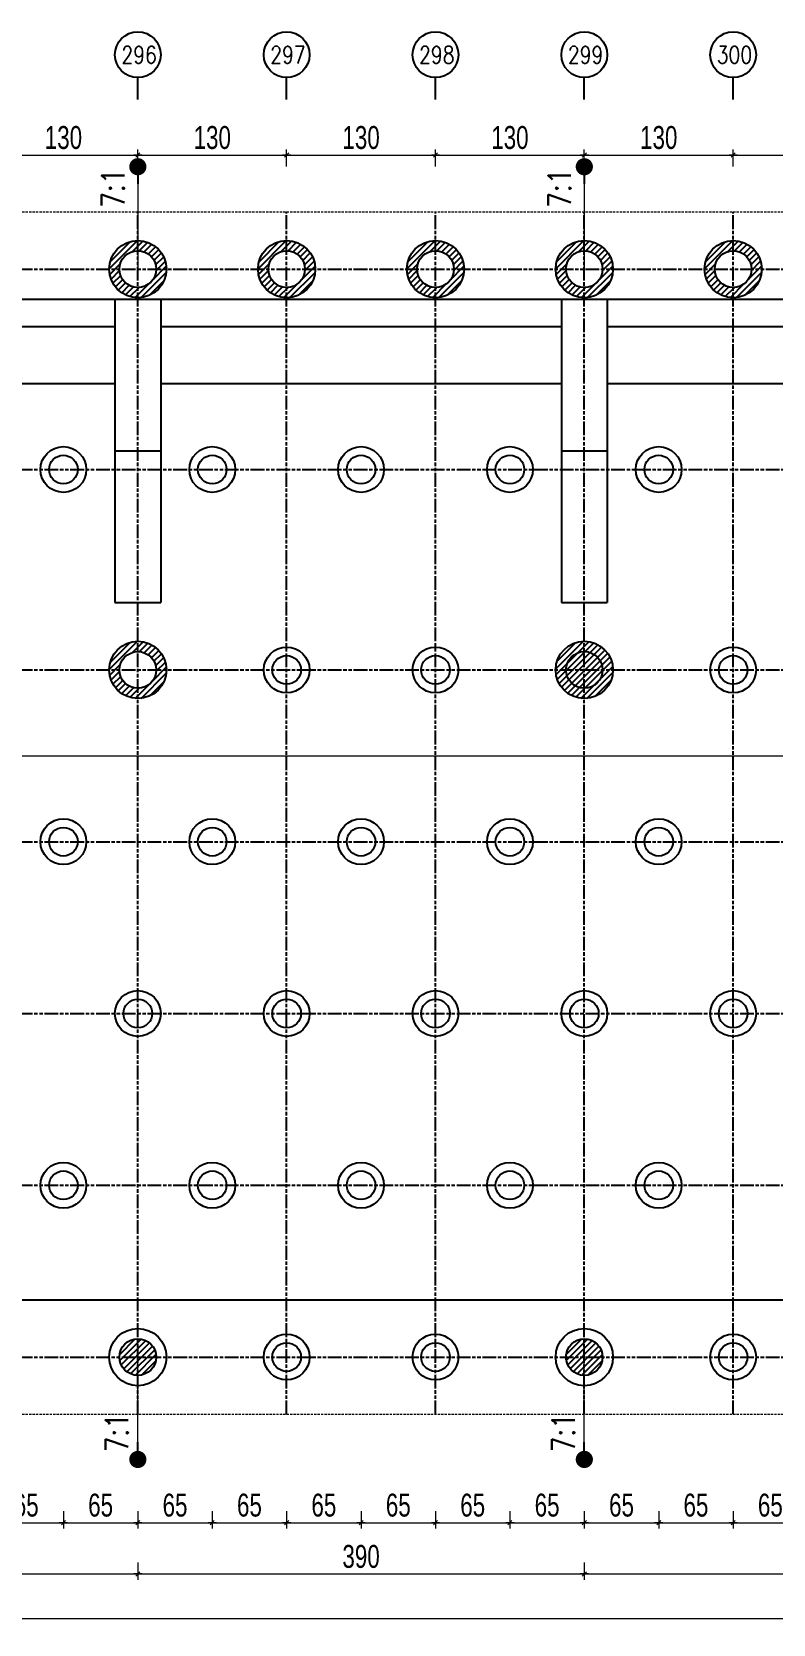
# Model space of a CAD drawing. Header units: inches. Extents: x -1640460 to 2672754, y -1012 to 1209503.
# Drawn here: x 15024 to 15671, y 136 to 1527 of the extents above; entities that cross this region are included whole.
import ezdxf

# ---------------------------------------------------------------- set-up
doc = ezdxf.new("R2010")
doc.units = ezdxf.units.IN
doc.header["$MEASUREMENT"] = 0
doc.linetypes.add('ACAD_ISO09W100', pattern=[45, 24, -3, 6, -3, 6, -3])
doc.linetypes.add('HIDDEN', pattern=[0.375, 0.25, -0.125])
doc.layers.add('DIM', color=177, linetype='Continuous', lineweight=20)
doc.layers.add('THAY1', color=9, linetype='Continuous', lineweight=20)
for name, color, linetype in [('Kich thuoc', 4, 'Continuous'), ('Text', 2, 'Continuous'), ('Tim', 8, 'ACAD_ISO09W100')]:
    doc.layers.add(name, color=color, linetype=linetype)
doc.styles.add('KICH_THUOC', font='vnsimli.shx', dxfattribs={"width": 0.8})
doc.styles.add('TXTDIM', font='VNARIAL.TTF', dxfattribs={"width": 0.7})
doc.dimstyles.new('DIM10', dxfattribs={"dimscale": 10, "dimtxt": 2, "dimasz": 0.3, "dimexe": 0.5, "dimexo": 0.5, "dimgap": 0.5, "dimtad": 1, "dimdec": 0, "dimzin": 12, "dimdsep": 46, "dimtxsty": 'TXTDIM', "dimblk": 'SLASH', "dimcen": 1.5, "dimclrd": 1, "dimclre": 256, "dimclrt": 2, "dimadec": 0, "dimazin": 0, "dimtfac": 1, "dimtdec": 0, "dimtix": 1, "dimtmove": 0, "dimatfit": 3, "dimldrblk": 'DOT', "dimfxl": 1, "dimfxlon": 1, "dimtolj": 1, "dimtzin": 0, "dimlwd": 9, "dimlwe": 9, "dimarcsym": 1})
pattern_1 = [(45, (14630.982, 0), (-2.65165, 2.65165), [])]

# ---------------------------------------------------------------- blocks, each defined once
blk = doc.blocks.new('SLASH')
at = {"layer": 'DIM', "color": 16}
blk.add_line((-1.2, 0), (1.2, 0), dxfattribs=at)
at = {"layer": 'DIM', "color": 16, "linetype": 'Continuous'}
blk.add_line((-0.6, -0.6), (0.6, 0.6), dxfattribs=at)
blk = doc.blocks.new('*D565')
at = {"layer": 'Defpoints', "color": 0}
for p in [(14986.4, 319.4), (15051.4, 319.4), (15051.4, 224.8)]:
    blk.add_point(p, dxfattribs=at)
at = {"layer": 'Kich thuoc', "lineweight": 9}
for p, q in [((14986.4, 234.8), (14986.4, 219.8)), ((15051.4, 234.8), (15051.4, 219.8))]:
    blk.add_line(p, q, dxfattribs=at)
at = {"layer": 'Kich thuoc', "color": 1, "lineweight": 9}
blk.add_line((14989.4, 224.8), (15048.4, 224.8), dxfattribs=at)
at = {"layer": 'Kich thuoc', "color": 1, "lineweight": 9, "xscale": 3, "yscale": 3, "zscale": 3, "rotation": 180}
blk.add_blockref('SLASH', (14986.4, 224.8), dxfattribs=at)
at = {"layer": 'Kich thuoc', "color": 1, "lineweight": 9, "xscale": 3, "yscale": 3, "zscale": 3}
blk.add_blockref('SLASH', (15051.4, 224.8), dxfattribs=at)
at = {"layer": 'Kich thuoc', "color": 2, "insert": (15018.9, 240), "char_height": 20, "attachment_point": 5, "style": 'TXTDIM'}
blk.add_mtext('\\A1;65', dxfattribs=at)
blk = doc.blocks.new('_Dot')
at = {"color": 0, "linetype": 'ByBlock', "lineweight": -2}
blk.add_line((-0.5, 0), (-1, 0), dxfattribs=at)
at = {"color": 0, "linetype": 'ByBlock', "const_width": 0.5}
blk.add_lwpolyline([(-0.25, 0, 1), (0.25, 0, 1)], format="xyb", close=True, dxfattribs=at)
blk = doc.blocks.new('*D566')
at = {"layer": 'Defpoints', "color": 0}
for p in [(15051.4, 319.4), (15116.4, 319.4), (15116.4, 224.8)]:
    blk.add_point(p, dxfattribs=at)
at = {"layer": 'Kich thuoc', "lineweight": 9}
for p, q in [((15051.4, 234.8), (15051.4, 219.8)), ((15116.4, 234.8), (15116.4, 219.8))]:
    blk.add_line(p, q, dxfattribs=at)
at = {"layer": 'Kich thuoc', "color": 1, "lineweight": 9}
blk.add_line((15054.4, 224.8), (15113.4, 224.8), dxfattribs=at)
at = {"layer": 'Kich thuoc', "color": 1, "lineweight": 9, "xscale": 3, "yscale": 3, "zscale": 3, "rotation": 180}
blk.add_blockref('SLASH', (15051.4, 224.8), dxfattribs=at)
at = {"layer": 'Kich thuoc', "color": 1, "lineweight": 9, "xscale": 3, "yscale": 3, "zscale": 3}
blk.add_blockref('SLASH', (15116.4, 224.8), dxfattribs=at)
at = {"layer": 'Kich thuoc', "color": 2, "insert": (15083.9, 240), "char_height": 20, "attachment_point": 5, "style": 'TXTDIM'}
blk.add_mtext('\\A1;65', dxfattribs=at)
blk = doc.blocks.new('*D567')
at = {"layer": 'Defpoints', "color": 0}
for p in [(15116.4, 319.4), (15181.4, 319.4), (15181.4, 224.8)]:
    blk.add_point(p, dxfattribs=at)
at = {"layer": 'Kich thuoc', "lineweight": 9}
for p, q in [((15116.4, 234.8), (15116.4, 219.8)), ((15181.4, 234.8), (15181.4, 219.8))]:
    blk.add_line(p, q, dxfattribs=at)
at = {"layer": 'Kich thuoc', "color": 1, "lineweight": 9}
blk.add_line((15119.4, 224.8), (15178.4, 224.8), dxfattribs=at)
at = {"layer": 'Kich thuoc', "color": 1, "lineweight": 9, "xscale": 3, "yscale": 3, "zscale": 3, "rotation": 180}
blk.add_blockref('SLASH', (15116.4, 224.8), dxfattribs=at)
at = {"layer": 'Kich thuoc', "color": 1, "lineweight": 9, "xscale": 3, "yscale": 3, "zscale": 3}
blk.add_blockref('SLASH', (15181.4, 224.8), dxfattribs=at)
at = {"layer": 'Kich thuoc', "color": 2, "insert": (15148.9, 240), "char_height": 20, "attachment_point": 5, "style": 'TXTDIM'}
blk.add_mtext('\\A1;65', dxfattribs=at)
blk = doc.blocks.new('*D568')
at = {"layer": 'Defpoints', "color": 0}
for p in [(15181.4, 319.4), (15246.4, 319.4), (15246.4, 224.8)]:
    blk.add_point(p, dxfattribs=at)
at = {"layer": 'Kich thuoc', "lineweight": 9}
for p, q in [((15181.4, 234.8), (15181.4, 219.8)), ((15246.4, 234.8), (15246.4, 219.8))]:
    blk.add_line(p, q, dxfattribs=at)
at = {"layer": 'Kich thuoc', "color": 1, "lineweight": 9}
blk.add_line((15184.4, 224.8), (15243.4, 224.8), dxfattribs=at)
at = {"layer": 'Kich thuoc', "color": 1, "lineweight": 9, "xscale": 3, "yscale": 3, "zscale": 3, "rotation": 180}
blk.add_blockref('SLASH', (15181.4, 224.8), dxfattribs=at)
at = {"layer": 'Kich thuoc', "color": 1, "lineweight": 9, "xscale": 3, "yscale": 3, "zscale": 3}
blk.add_blockref('SLASH', (15246.4, 224.8), dxfattribs=at)
at = {"layer": 'Kich thuoc', "color": 2, "insert": (15213.9, 240), "char_height": 20, "attachment_point": 5, "style": 'TXTDIM'}
blk.add_mtext('\\A1;65', dxfattribs=at)
blk = doc.blocks.new('*D569')
at = {"layer": 'Defpoints', "color": 0}
for p in [(15246.4, 319.4), (15311.4, 319.4), (15311.4, 224.8)]:
    blk.add_point(p, dxfattribs=at)
at = {"layer": 'Kich thuoc', "lineweight": 9}
for p, q in [((15246.4, 234.8), (15246.4, 219.8)), ((15311.4, 234.8), (15311.4, 219.8))]:
    blk.add_line(p, q, dxfattribs=at)
at = {"layer": 'Kich thuoc', "color": 1, "lineweight": 9}
blk.add_line((15249.4, 224.8), (15308.4, 224.8), dxfattribs=at)
at = {"layer": 'Kich thuoc', "color": 1, "lineweight": 9, "xscale": 3, "yscale": 3, "zscale": 3, "rotation": 180}
blk.add_blockref('SLASH', (15246.4, 224.8), dxfattribs=at)
at = {"layer": 'Kich thuoc', "color": 1, "lineweight": 9, "xscale": 3, "yscale": 3, "zscale": 3}
blk.add_blockref('SLASH', (15311.4, 224.8), dxfattribs=at)
at = {"layer": 'Kich thuoc', "color": 2, "insert": (15278.9, 240), "char_height": 20, "attachment_point": 5, "style": 'TXTDIM'}
blk.add_mtext('\\A1;65', dxfattribs=at)
blk = doc.blocks.new('*D570')
at = {"layer": 'Defpoints', "color": 0}
for p in [(15311.4, 319.4), (15376.4, 319.4), (15376.4, 224.8)]:
    blk.add_point(p, dxfattribs=at)
at = {"layer": 'Kich thuoc', "lineweight": 9}
for p, q in [((15311.4, 234.8), (15311.4, 219.8)), ((15376.4, 234.8), (15376.4, 219.8))]:
    blk.add_line(p, q, dxfattribs=at)
at = {"layer": 'Kich thuoc', "color": 1, "lineweight": 9}
blk.add_line((15314.4, 224.8), (15373.4, 224.8), dxfattribs=at)
at = {"layer": 'Kich thuoc', "color": 1, "lineweight": 9, "xscale": 3, "yscale": 3, "zscale": 3, "rotation": 180}
blk.add_blockref('SLASH', (15311.4, 224.8), dxfattribs=at)
at = {"layer": 'Kich thuoc', "color": 1, "lineweight": 9, "xscale": 3, "yscale": 3, "zscale": 3}
blk.add_blockref('SLASH', (15376.4, 224.8), dxfattribs=at)
at = {"layer": 'Kich thuoc', "color": 2, "insert": (15343.9, 240), "char_height": 20, "attachment_point": 5, "style": 'TXTDIM'}
blk.add_mtext('\\A1;65', dxfattribs=at)
blk = doc.blocks.new('*D571')
at = {"layer": 'Defpoints', "color": 0}
for p in [(15376.4, 319.4), (15441.4, 319.4), (15441.4, 224.8)]:
    blk.add_point(p, dxfattribs=at)
at = {"layer": 'Kich thuoc', "lineweight": 9}
for p, q in [((15376.4, 234.8), (15376.4, 219.8)), ((15441.4, 234.8), (15441.4, 219.8))]:
    blk.add_line(p, q, dxfattribs=at)
at = {"layer": 'Kich thuoc', "color": 1, "lineweight": 9}
blk.add_line((15379.4, 224.8), (15438.4, 224.8), dxfattribs=at)
at = {"layer": 'Kich thuoc', "color": 1, "lineweight": 9, "xscale": 3, "yscale": 3, "zscale": 3, "rotation": 180}
blk.add_blockref('SLASH', (15376.4, 224.8), dxfattribs=at)
at = {"layer": 'Kich thuoc', "color": 1, "lineweight": 9, "xscale": 3, "yscale": 3, "zscale": 3}
blk.add_blockref('SLASH', (15441.4, 224.8), dxfattribs=at)
at = {"layer": 'Kich thuoc', "color": 2, "insert": (15408.9, 240), "char_height": 20, "attachment_point": 5, "style": 'TXTDIM'}
blk.add_mtext('\\A1;65', dxfattribs=at)
blk = doc.blocks.new('*D572')
at = {"layer": 'Defpoints', "color": 0}
for p in [(15441.4, 319.4), (15506.4, 319.4), (15506.4, 224.8)]:
    blk.add_point(p, dxfattribs=at)
at = {"layer": 'Kich thuoc', "lineweight": 9}
for p, q in [((15441.4, 234.8), (15441.4, 219.8)), ((15506.4, 234.8), (15506.4, 219.8))]:
    blk.add_line(p, q, dxfattribs=at)
at = {"layer": 'Kich thuoc', "color": 1, "lineweight": 9}
blk.add_line((15444.4, 224.8), (15503.4, 224.8), dxfattribs=at)
at = {"layer": 'Kich thuoc', "color": 1, "lineweight": 9, "xscale": 3, "yscale": 3, "zscale": 3, "rotation": 180}
blk.add_blockref('SLASH', (15441.4, 224.8), dxfattribs=at)
at = {"layer": 'Kich thuoc', "color": 1, "lineweight": 9, "xscale": 3, "yscale": 3, "zscale": 3}
blk.add_blockref('SLASH', (15506.4, 224.8), dxfattribs=at)
at = {"layer": 'Kich thuoc', "color": 2, "insert": (15473.9, 240), "char_height": 20, "attachment_point": 5, "style": 'TXTDIM'}
blk.add_mtext('\\A1;65', dxfattribs=at)
blk = doc.blocks.new('*D573')
at = {"layer": 'Defpoints', "color": 0}
for p in [(15506.4, 319.4), (15571.4, 319.4), (15571.4, 224.8)]:
    blk.add_point(p, dxfattribs=at)
at = {"layer": 'Kich thuoc', "lineweight": 9}
for p, q in [((15506.4, 234.8), (15506.4, 219.8)), ((15571.4, 234.8), (15571.4, 219.8))]:
    blk.add_line(p, q, dxfattribs=at)
at = {"layer": 'Kich thuoc', "color": 1, "lineweight": 9}
blk.add_line((15509.4, 224.8), (15568.4, 224.8), dxfattribs=at)
at = {"layer": 'Kich thuoc', "color": 1, "lineweight": 9, "xscale": 3, "yscale": 3, "zscale": 3, "rotation": 180}
blk.add_blockref('SLASH', (15506.4, 224.8), dxfattribs=at)
at = {"layer": 'Kich thuoc', "color": 1, "lineweight": 9, "xscale": 3, "yscale": 3, "zscale": 3}
blk.add_blockref('SLASH', (15571.4, 224.8), dxfattribs=at)
at = {"layer": 'Kich thuoc', "color": 2, "insert": (15538.9, 240), "char_height": 20, "attachment_point": 5, "style": 'TXTDIM'}
blk.add_mtext('\\A1;65', dxfattribs=at)
blk = doc.blocks.new('*D574')
at = {"layer": 'Defpoints', "color": 0}
for p in [(15571.4, 319.4), (15636.4, 319.4), (15636.4, 224.8)]:
    blk.add_point(p, dxfattribs=at)
at = {"layer": 'Kich thuoc', "lineweight": 9}
for p, q in [((15571.4, 234.8), (15571.4, 219.8)), ((15636.4, 234.8), (15636.4, 219.8))]:
    blk.add_line(p, q, dxfattribs=at)
at = {"layer": 'Kich thuoc', "color": 1, "lineweight": 9}
blk.add_line((15574.4, 224.8), (15633.4, 224.8), dxfattribs=at)
at = {"layer": 'Kich thuoc', "color": 1, "lineweight": 9, "xscale": 3, "yscale": 3, "zscale": 3, "rotation": 180}
blk.add_blockref('SLASH', (15571.4, 224.8), dxfattribs=at)
at = {"layer": 'Kich thuoc', "color": 1, "lineweight": 9, "xscale": 3, "yscale": 3, "zscale": 3}
blk.add_blockref('SLASH', (15636.4, 224.8), dxfattribs=at)
at = {"layer": 'Kich thuoc', "color": 2, "insert": (15603.9, 240), "char_height": 20, "attachment_point": 5, "style": 'TXTDIM'}
blk.add_mtext('\\A1;65', dxfattribs=at)
blk = doc.blocks.new('*D575')
at = {"layer": 'Defpoints', "color": 0}
for p in [(15636.4, 319.4), (15701.4, 319.4), (15701.4, 224.8)]:
    blk.add_point(p, dxfattribs=at)
at = {"layer": 'Kich thuoc', "lineweight": 9}
for p, q in [((15636.4, 234.8), (15636.4, 219.8)), ((15701.4, 234.8), (15701.4, 219.8))]:
    blk.add_line(p, q, dxfattribs=at)
at = {"layer": 'Kich thuoc', "color": 1, "lineweight": 9}
blk.add_line((15639.4, 224.8), (15698.4, 224.8), dxfattribs=at)
at = {"layer": 'Kich thuoc', "color": 1, "lineweight": 9, "xscale": 3, "yscale": 3, "zscale": 3, "rotation": 180}
blk.add_blockref('SLASH', (15636.4, 224.8), dxfattribs=at)
at = {"layer": 'Kich thuoc', "color": 1, "lineweight": 9, "xscale": 3, "yscale": 3, "zscale": 3}
blk.add_blockref('SLASH', (15701.4, 224.8), dxfattribs=at)
at = {"layer": 'Kich thuoc', "color": 2, "insert": (15668.9, 240), "char_height": 20, "attachment_point": 5, "style": 'TXTDIM'}
blk.add_mtext('\\A1;65', dxfattribs=at)
blk = doc.blocks.new('*D602')
at = {"layer": 'Defpoints', "color": 0}
for p in [(14726.4, 319.4), (15116.4, 319.4), (15116.4, 180)]:
    blk.add_point(p, dxfattribs=at)
at = {"layer": 'Kich thuoc', "lineweight": 9}
for p, q in [((14726.4, 190), (14726.4, 175)), ((15116.4, 190), (15116.4, 175))]:
    blk.add_line(p, q, dxfattribs=at)
at = {"layer": 'Kich thuoc', "color": 1, "lineweight": 9}
blk.add_line((14729.4, 180), (15113.4, 180), dxfattribs=at)
at = {"layer": 'Kich thuoc', "color": 1, "lineweight": 9, "xscale": 3, "yscale": 3, "zscale": 3, "rotation": 180}
blk.add_blockref('SLASH', (14726.4, 180), dxfattribs=at)
at = {"layer": 'Kich thuoc', "color": 1, "lineweight": 9, "xscale": 3, "yscale": 3, "zscale": 3}
blk.add_blockref('SLASH', (15116.4, 180), dxfattribs=at)
at = {"layer": 'Kich thuoc', "color": 2, "insert": (14921.4, 195.2), "char_height": 20, "attachment_point": 5, "style": 'TXTDIM'}
blk.add_mtext('\\A1;390', dxfattribs=at)
blk = doc.blocks.new('*D603')
at = {"layer": 'Defpoints', "color": 0}
for p in [(15116.4, 319.4), (15506.4, 319.4), (15506.4, 180)]:
    blk.add_point(p, dxfattribs=at)
at = {"layer": 'Kich thuoc', "lineweight": 9}
for p, q in [((15116.4, 190), (15116.4, 175)), ((15506.4, 190), (15506.4, 175))]:
    blk.add_line(p, q, dxfattribs=at)
at = {"layer": 'Kich thuoc', "color": 1, "lineweight": 9}
blk.add_line((15119.4, 180), (15503.4, 180), dxfattribs=at)
at = {"layer": 'Kich thuoc', "color": 1, "lineweight": 9, "xscale": 3, "yscale": 3, "zscale": 3, "rotation": 180}
blk.add_blockref('SLASH', (15116.4, 180), dxfattribs=at)
at = {"layer": 'Kich thuoc', "color": 1, "lineweight": 9, "xscale": 3, "yscale": 3, "zscale": 3}
blk.add_blockref('SLASH', (15506.4, 180), dxfattribs=at)
at = {"layer": 'Kich thuoc', "color": 2, "insert": (15311.4, 195.2), "char_height": 20, "attachment_point": 5, "style": 'TXTDIM'}
blk.add_mtext('\\A1;390', dxfattribs=at)
blk = doc.blocks.new('*D604')
at = {"layer": 'Defpoints', "color": 0}
for p in [(15506.4, 319.4), (15896.4, 319.4), (15896.4, 180)]:
    blk.add_point(p, dxfattribs=at)
at = {"layer": 'Kich thuoc', "lineweight": 9}
for p, q in [((15506.4, 190), (15506.4, 175)), ((15896.4, 190), (15896.4, 175))]:
    blk.add_line(p, q, dxfattribs=at)
at = {"layer": 'Kich thuoc', "color": 1, "lineweight": 9}
blk.add_line((15509.4, 180), (15893.4, 180), dxfattribs=at)
at = {"layer": 'Kich thuoc', "color": 1, "lineweight": 9, "xscale": 3, "yscale": 3, "zscale": 3, "rotation": 180}
blk.add_blockref('SLASH', (15506.4, 180), dxfattribs=at)
at = {"layer": 'Kich thuoc', "color": 1, "lineweight": 9, "xscale": 3, "yscale": 3, "zscale": 3}
blk.add_blockref('SLASH', (15896.4, 180), dxfattribs=at)
at = {"layer": 'Kich thuoc', "color": 2, "insert": (15701.4, 195.2), "char_height": 20, "attachment_point": 5, "style": 'TXTDIM'}
blk.add_mtext('\\A1;390', dxfattribs=at)
blk = doc.blocks.new('*D609')
at = {"layer": 'Defpoints', "color": 0}
for p in [(14157.4, 319.4), (17245.4, 319.4), (17245.4, 141.2)]:
    blk.add_point(p, dxfattribs=at)
at = {"layer": 'Kich thuoc', "lineweight": 9}
for p, q in [((14157.4, 151.2), (14157.4, 136.2)), ((17245.4, 151.2), (17245.4, 136.2))]:
    blk.add_line(p, q, dxfattribs=at)
at = {"layer": 'Kich thuoc', "color": 1, "lineweight": 9}
blk.add_line((14160.4, 141.2), (17242.4, 141.2), dxfattribs=at)
at = {"layer": 'Kich thuoc', "color": 1, "lineweight": 9, "xscale": 3, "yscale": 3, "zscale": 3, "rotation": 180}
blk.add_blockref('SLASH', (14157.4, 141.2), dxfattribs=at)
at = {"layer": 'Kich thuoc', "color": 1, "lineweight": 9, "xscale": 3, "yscale": 3, "zscale": 3}
blk.add_blockref('SLASH', (17245.4, 141.2), dxfattribs=at)
at = {"layer": 'Kich thuoc', "color": 2, "insert": (15701.4, 156.4), "char_height": 20, "attachment_point": 5, "style": 'TXTDIM'}
blk.add_mtext('\\A1;3088', dxfattribs=at)
blk = doc.blocks.new('*D622')
at = {"layer": 'Defpoints', "color": 0}
for p in [(15116.4, 1419), (14986.4, 1369.4), (15116.4, 1369.4)]:
    blk.add_point(p, dxfattribs=at)
at = {"layer": 'Kich thuoc', "lineweight": 9}
for p, q in [((14986.4, 1409), (14986.4, 1424)), ((15116.4, 1409), (15116.4, 1424))]:
    blk.add_line(p, q, dxfattribs=at)
at = {"layer": 'Kich thuoc', "color": 1, "lineweight": 9}
blk.add_line((14989.4, 1419), (15113.4, 1419), dxfattribs=at)
at = {"layer": 'Kich thuoc', "color": 1, "lineweight": 9, "xscale": 3, "yscale": 3, "zscale": 3, "rotation": 180}
blk.add_blockref('SLASH', (14986.4, 1419), dxfattribs=at)
at = {"layer": 'Kich thuoc', "color": 1, "lineweight": 9, "xscale": 3, "yscale": 3, "zscale": 3}
blk.add_blockref('SLASH', (15116.4, 1419), dxfattribs=at)
at = {"layer": 'Kich thuoc', "color": 2, "insert": (15051.4, 1434.2), "char_height": 20, "attachment_point": 5, "style": 'TXTDIM'}
blk.add_mtext('\\A1;130', dxfattribs=at)
blk = doc.blocks.new('*D623')
at = {"layer": 'Defpoints', "color": 0}
for p in [(15246.4, 1419), (15116.4, 1369.4), (15246.4, 1369.4)]:
    blk.add_point(p, dxfattribs=at)
at = {"layer": 'Kich thuoc', "lineweight": 9}
for p, q in [((15116.4, 1409), (15116.4, 1424)), ((15246.4, 1409), (15246.4, 1424))]:
    blk.add_line(p, q, dxfattribs=at)
at = {"layer": 'Kich thuoc', "color": 1, "lineweight": 9}
blk.add_line((15119.4, 1419), (15243.4, 1419), dxfattribs=at)
at = {"layer": 'Kich thuoc', "color": 1, "lineweight": 9, "xscale": 3, "yscale": 3, "zscale": 3, "rotation": 180}
blk.add_blockref('SLASH', (15116.4, 1419), dxfattribs=at)
at = {"layer": 'Kich thuoc', "color": 1, "lineweight": 9, "xscale": 3, "yscale": 3, "zscale": 3}
blk.add_blockref('SLASH', (15246.4, 1419), dxfattribs=at)
at = {"layer": 'Kich thuoc', "color": 2, "insert": (15181.4, 1434.2), "char_height": 20, "attachment_point": 5, "style": 'TXTDIM'}
blk.add_mtext('\\A1;130', dxfattribs=at)
blk = doc.blocks.new('*D624')
at = {"layer": 'Defpoints', "color": 0}
for p in [(15376.4, 1419), (15376.4, 1383), (15246.4, 1369.4)]:
    blk.add_point(p, dxfattribs=at)
at = {"layer": 'Kich thuoc', "lineweight": 9}
for p, q in [((15246.4, 1409), (15246.4, 1424)), ((15376.4, 1409), (15376.4, 1424))]:
    blk.add_line(p, q, dxfattribs=at)
at = {"layer": 'Kich thuoc', "color": 1, "lineweight": 9}
blk.add_line((15249.4, 1419), (15373.4, 1419), dxfattribs=at)
at = {"layer": 'Kich thuoc', "color": 1, "lineweight": 9, "xscale": 3, "yscale": 3, "zscale": 3, "rotation": 180}
blk.add_blockref('SLASH', (15246.4, 1419), dxfattribs=at)
at = {"layer": 'Kich thuoc', "color": 1, "lineweight": 9, "xscale": 3, "yscale": 3, "zscale": 3}
blk.add_blockref('SLASH', (15376.4, 1419), dxfattribs=at)
at = {"layer": 'Kich thuoc', "color": 2, "insert": (15311.4, 1434.2), "char_height": 20, "attachment_point": 5, "style": 'TXTDIM'}
blk.add_mtext('\\A1;130', dxfattribs=at)
blk = doc.blocks.new('*D625')
at = {"layer": 'Defpoints', "color": 0}
for p in [(15506.4, 1419), (15376.4, 1383), (15506.4, 1369.4)]:
    blk.add_point(p, dxfattribs=at)
at = {"layer": 'Kich thuoc', "lineweight": 9}
for p, q in [((15376.4, 1409), (15376.4, 1424)), ((15506.4, 1409), (15506.4, 1424))]:
    blk.add_line(p, q, dxfattribs=at)
at = {"layer": 'Kich thuoc', "color": 1, "lineweight": 9}
blk.add_line((15379.4, 1419), (15503.4, 1419), dxfattribs=at)
at = {"layer": 'Kich thuoc', "color": 1, "lineweight": 9, "xscale": 3, "yscale": 3, "zscale": 3, "rotation": 180}
blk.add_blockref('SLASH', (15376.4, 1419), dxfattribs=at)
at = {"layer": 'Kich thuoc', "color": 1, "lineweight": 9, "xscale": 3, "yscale": 3, "zscale": 3}
blk.add_blockref('SLASH', (15506.4, 1419), dxfattribs=at)
at = {"layer": 'Kich thuoc', "color": 2, "insert": (15441.4, 1434.2), "char_height": 20, "attachment_point": 5, "style": 'TXTDIM'}
blk.add_mtext('\\A1;130', dxfattribs=at)
blk = doc.blocks.new('*D626')
at = {"layer": 'Defpoints', "color": 0}
for p in [(15636.4, 1419), (15506.4, 1369.4), (15636.4, 1369.4)]:
    blk.add_point(p, dxfattribs=at)
at = {"layer": 'Kich thuoc', "lineweight": 9}
for p, q in [((15506.4, 1409), (15506.4, 1424)), ((15636.4, 1409), (15636.4, 1424))]:
    blk.add_line(p, q, dxfattribs=at)
at = {"layer": 'Kich thuoc', "color": 1, "lineweight": 9}
blk.add_line((15509.4, 1419), (15633.4, 1419), dxfattribs=at)
at = {"layer": 'Kich thuoc', "color": 1, "lineweight": 9, "xscale": 3, "yscale": 3, "zscale": 3, "rotation": 180}
blk.add_blockref('SLASH', (15506.4, 1419), dxfattribs=at)
at = {"layer": 'Kich thuoc', "color": 1, "lineweight": 9, "xscale": 3, "yscale": 3, "zscale": 3}
blk.add_blockref('SLASH', (15636.4, 1419), dxfattribs=at)
at = {"layer": 'Kich thuoc', "color": 2, "insert": (15571.4, 1434.2), "char_height": 20, "attachment_point": 5, "style": 'TXTDIM'}
blk.add_mtext('\\A1;130', dxfattribs=at)
blk = doc.blocks.new('*D627')
at = {"layer": 'Defpoints', "color": 0}
for p in [(15766.4, 1419), (15636.4, 1369.4), (15766.4, 1369.4)]:
    blk.add_point(p, dxfattribs=at)
at = {"layer": 'Kich thuoc', "lineweight": 9}
for p, q in [((15636.4, 1409), (15636.4, 1424)), ((15766.4, 1409), (15766.4, 1424))]:
    blk.add_line(p, q, dxfattribs=at)
at = {"layer": 'Kich thuoc', "color": 1, "lineweight": 9}
blk.add_line((15639.4, 1419), (15763.4, 1419), dxfattribs=at)
at = {"layer": 'Kich thuoc', "color": 1, "lineweight": 9, "xscale": 3, "yscale": 3, "zscale": 3, "rotation": 180}
blk.add_blockref('SLASH', (15636.4, 1419), dxfattribs=at)
at = {"layer": 'Kich thuoc', "color": 1, "lineweight": 9, "xscale": 3, "yscale": 3, "zscale": 3}
blk.add_blockref('SLASH', (15766.4, 1419), dxfattribs=at)
at = {"layer": 'Kich thuoc', "color": 2, "insert": (15701.4, 1434.2), "char_height": 20, "attachment_point": 5, "style": 'TXTDIM'}
blk.add_mtext('\\A1;130', dxfattribs=at)
blk = doc.blocks.new('*D646')
at = {"layer": 'Defpoints', "color": 0}
for p in [(14913.9, 1006.4), (17245.4, 895.3), (17245.4, 894.4)]:
    blk.add_point(p, dxfattribs=at)
at = {"layer": 'Kich thuoc', "lineweight": 9}
for p, q in [((14913.9, 904.4), (14913.9, 889.4)), ((17245.4, 894.4), (17245.4, 889.4))]:
    blk.add_line(p, q, dxfattribs=at)
at = {"layer": 'Kich thuoc', "color": 1, "lineweight": 9}
blk.add_line((14916.9, 894.4), (17242.4, 894.4), dxfattribs=at)
at = {"layer": 'Kich thuoc', "color": 1, "lineweight": 9, "xscale": 3, "yscale": 3, "zscale": 3, "rotation": 180}
blk.add_blockref('SLASH', (14913.9, 894.4), dxfattribs=at)
at = {"layer": 'Kich thuoc', "color": 1, "lineweight": 9, "xscale": 3, "yscale": 3, "zscale": 3}
blk.add_blockref('SLASH', (17245.4, 894.4), dxfattribs=at)
at = {"layer": 'Kich thuoc', "color": 2, "insert": (16079.6, 909.7), "char_height": 20, "attachment_point": 5, "style": 'TXTDIM'}
blk.add_mtext('\\A1;2331.5', dxfattribs=at)

msp = doc.modelspace()

# ---------------------------------------------------------------- hatches: boundary and pattern name
h = msp.add_hatch()
h.set_pattern_fill('ANSI31', color=256, scale=30, style=0)
h.set_pattern_definition([(45, (14370.982, 0), (-2.65165, 2.65165), [])])
h.paths.add_polyline_path([(15116.4, 1344.4, 0.414214), (15091.4, 1319.4), (15100.4, 1319.4, -0.414214), (15116.4, 1335.4)])
h.paths.add_polyline_path([(15116.4, 1344.4), (15116.4, 1335.4, -0.414214), (15132.4, 1319.4), (15141.4, 1319.4, 0.414214)])
h.paths.add_polyline_path([(15141.4, 1319.4), (15132.4, 1319.4, -0.414214), (15116.4, 1303.4), (15116.4, 1294.4, 0.414214)])
h.paths.add_polyline_path([(15100.4, 1319.4), (15091.4, 1319.4, 0.414214), (15116.4, 1294.4), (15116.4, 1303.4, -0.414214)])
h = msp.add_hatch()
h.set_pattern_fill('ANSI31', color=256, scale=30, style=0)
h.set_pattern_definition([(45, (14500.982, 0), (-2.65165, 2.65165), [])])
h.paths.add_polyline_path([(15246.4, 1344.4, 0.414214), (15221.4, 1319.4), (15230.4, 1319.4, -0.414214), (15246.4, 1335.4)])
h.paths.add_polyline_path([(15246.4, 1344.4), (15246.4, 1335.4, -0.414214), (15262.4, 1319.4), (15271.4, 1319.4, 0.414214)])
h.paths.add_polyline_path([(15271.4, 1319.4), (15262.4, 1319.4, -0.414214), (15246.4, 1303.4), (15246.4, 1294.4, 0.414214)])
h.paths.add_polyline_path([(15230.4, 1319.4), (15221.4, 1319.4, 0.414214), (15246.4, 1294.4), (15246.4, 1303.4, -0.414214)])
h = msp.add_hatch()
h.set_pattern_fill('ANSI31', color=256, scale=30, style=0)
h.set_pattern_definition(pattern_1)
h.paths.add_polyline_path([(15376.4, 1344.4, 0.414214), (15351.4, 1319.4), (15360.4, 1319.4, -0.414214), (15376.4, 1335.4)])
h.paths.add_polyline_path([(15376.4, 1344.4), (15376.4, 1335.4, -0.414214), (15392.4, 1319.4), (15401.4, 1319.4, 0.414214)])
h.paths.add_polyline_path([(15401.4, 1319.4), (15392.4, 1319.4, -0.414214), (15376.4, 1303.4), (15376.4, 1294.4, 0.414214)])
h.paths.add_polyline_path([(15360.4, 1319.4), (15351.4, 1319.4, 0.414214), (15376.4, 1294.4), (15376.4, 1303.4, -0.414214)])
h = msp.add_hatch()
h.set_pattern_fill('ANSI31', color=256, scale=30, style=0)
h.set_pattern_definition([(45, (14760.982, 0), (-2.65165, 2.65165), [])])
h.paths.add_polyline_path([(15506.4, 1344.4, 0.414214), (15481.4, 1319.4), (15490.4, 1319.4, -0.414214), (15506.4, 1335.4)])
h.paths.add_polyline_path([(15506.4, 1344.4), (15506.4, 1335.4, -0.414214), (15522.4, 1319.4), (15531.4, 1319.4, 0.414214)])
h.paths.add_polyline_path([(15531.4, 1319.4), (15522.4, 1319.4, -0.414214), (15506.4, 1303.4), (15506.4, 1294.4, 0.414214)])
h.paths.add_polyline_path([(15490.4, 1319.4), (15481.4, 1319.4, 0.414214), (15506.4, 1294.4), (15506.4, 1303.4, -0.414214)])
h = msp.add_hatch()
h.set_pattern_fill('ANSI31', color=256, scale=30, style=0)
h.set_pattern_definition([(45, (14890.982, 0), (-2.65165, 2.65165), [])])
h.paths.add_polyline_path([(15636.4, 1344.4, 0.414214), (15611.4, 1319.4), (15620.4, 1319.4, -0.414214), (15636.4, 1335.4)])
h.paths.add_polyline_path([(15636.4, 1344.4), (15636.4, 1335.4, -0.414214), (15652.4, 1319.4), (15661.4, 1319.4, 0.414214)])
h.paths.add_polyline_path([(15661.4, 1319.4), (15652.4, 1319.4, -0.414214), (15636.4, 1303.4), (15636.4, 1294.4, 0.414214)])
h.paths.add_polyline_path([(15620.4, 1319.4), (15611.4, 1319.4, 0.414214), (15636.4, 1294.4), (15636.4, 1303.4, -0.414214)])
h = msp.add_hatch()
h.set_pattern_fill('ANSI31', color=256, scale=30, style=0)
h.set_pattern_definition([(45, (14370.982, -350), (-2.65165, 2.65165), [])])
h.paths.add_polyline_path([(15116.4, 994.4, 0.414214), (15091.4, 969.4), (15100.4, 969.4, -0.414214), (15116.4, 985.4)])
h.paths.add_polyline_path([(15116.4, 994.4), (15116.4, 985.4, -0.414214), (15132.4, 969.4), (15141.4, 969.4, 0.414214)])
h.paths.add_polyline_path([(15141.4, 969.4), (15132.4, 969.4, -0.414214), (15116.4, 953.4), (15116.4, 944.4, 0.414214)])
h.paths.add_polyline_path([(15100.4, 969.4), (15091.4, 969.4, 0.414214), (15116.4, 944.4), (15116.4, 953.4, -0.414214)])
h = msp.add_hatch()
h.set_pattern_fill('ANSI31', color=256, scale=30, style=0)
h.set_pattern_definition([(45, (13460.982, 0), (-2.6516504, 2.6516504), [])])
h.paths.add_polyline_path([(15506.4, 985.4), (15506.4, 994.4, 0.414214), (15481.4, 969.4), (15490.4, 969.4, -0.414214)])
h.paths.add_polyline_path([(15490.4, 969.4), (15481.4, 969.4, 0.414214), (15506.4, 944.4), (15506.4, 953.4, -0.414214)])
h.paths.add_polyline_path([(15531.4, 969.4), (15522.4, 969.4, -0.414214), (15506.4, 953.4), (15506.4, 944.4, 0.414214)])
h.paths.add_polyline_path([(15506.4, 994.4), (15506.4, 985.4, -0.414214), (15522.4, 969.4), (15531.4, 969.4, 0.414214)])
h.paths.add_polyline_path([(15506.4, 985.4, 0.414214), (15490.4, 969.4), (15506.4, 969.4)])
h.paths.add_polyline_path([(15506.4, 969.4), (15490.4, 969.4, 0.414214), (15506.4, 953.4)], flags=17)
h.paths.add_polyline_path([(15522.4, 969.4), (15506.4, 969.4), (15506.4, 953.4, 0.414214)])
h.paths.add_polyline_path([(15522.4, 969.4, 0.414214), (15506.4, 985.4), (15506.4, 969.4)])
h = msp.add_hatch()
h.set_pattern_fill('ANSI31', color=256, scale=30, style=0)
h.set_pattern_definition([(45, (14240.982, 0), (-2.65165, 2.65165), [])])
h.paths.add_polyline_path([(15116.4, 385.4, 0.414214), (15100.4, 369.4), (15116.4, 369.4)])
h.paths.add_polyline_path([(15116.4, 369.4), (15100.4, 369.4, 0.414214), (15116.4, 353.4)])
h.paths.add_polyline_path([(15116.4, 385.4), (15116.4, 369.4), (15132.4, 369.4, 0.414214)])
h.paths.add_polyline_path([(15132.4, 369.4), (15116.4, 369.4), (15116.4, 353.4, 0.414214)])
h = msp.add_hatch()
h.set_pattern_fill('ANSI31', color=256, scale=30, style=0)
h.set_pattern_definition(pattern_1)
h.paths.add_polyline_path([(15506.4, 385.4, 0.414214), (15490.4, 369.4), (15506.4, 369.4)])
h.paths.add_polyline_path([(15506.4, 369.4), (15490.4, 369.4, 0.414214), (15506.4, 353.4)])
h.paths.add_polyline_path([(15506.4, 385.4), (15506.4, 369.4), (15522.4, 369.4, 0.414214)])
h.paths.add_polyline_path([(15522.4, 369.4), (15506.4, 369.4), (15506.4, 353.4, 0.414214)])

# ---------------------------------------------------------------- linework, layer by layer
for p, q in [((15116.4, 1467.5), (15116.4, 1486.6)), ((15246.4, 1467.5), (15246.4, 1486.6)), ((15376.4, 1467.5), (15376.4, 1486.6)), ((15506.4, 1467.5), (15506.4, 1486.6)), ((15636.4, 1467.5), (15636.4, 1486.6)), ((14157.4, 1293.2), (17245.4, 1293.2)), ((15096.4, 1293.2), (15096.4, 1028.2)), ((15136.4, 1293.2), (15136.4, 1028.2)), ((15486.4, 1293.2), (15486.4, 1028.2)), ((15526.4, 1293.2), (15526.4, 1028.2)), ((14746.4, 1269.4), (15096.4, 1269.4)), ((15136.4, 1269.4), (15486.4, 1269.4)), ((15526.4, 1269.4), (15876.4, 1269.4)), ((14746.4, 1219.5), (15096.4, 1219.5)), ((15136.4, 1219.5), (15486.4, 1219.5)), ((15526.4, 1219.5), (15876.4, 1219.5)), ((15096.4, 1160.7), (15136.4, 1160.7)), ((15486.4, 1160.7), (15526.4, 1160.7)), ((15096.4, 1028.2), (15136.4, 1028.2)), ((15486.4, 1028.2), (15526.4, 1028.2)), ((14157.4, 419.4), (17245.4, 419.4))]:
    msp.add_line(p, q)
for centre, radius in [((15116.4, 1506.6), 20), ((15246.4, 1506.6), 20), ((15376.4, 1506.6), 20), ((15506.4, 1506.6), 20), ((15636.4, 1506.6), 20), ((15116.4, 1319.4), 25), ((15116.4, 1319.4), 16), ((15246.4, 1319.4), 25), ((15246.4, 1319.4), 16), ((15376.4, 1319.4), 25), ((15376.4, 1319.4), 16), ((15506.4, 1319.4), 25), ((15506.4, 1319.4), 16), ((15636.4, 1319.4), 25), ((15636.4, 1319.4), 16), ((15051.4, 1144.4), 20), ((15051.4, 1144.4), 12.5), ((15181.4, 1144.4), 20), ((15181.4, 1144.4), 12.5), ((15311.4, 1144.4), 20), ((15311.4, 1144.4), 12.5), ((15441.4, 1144.4), 20), ((15441.4, 1144.4), 12.5), ((15571.4, 1144.4), 20), ((15571.4, 1144.4), 12.5), ((15116.4, 969.4), 25), ((15246.4, 969.4), 20), ((15376.4, 969.4), 20), ((15506.4, 969.4), 25), ((15636.4, 969.4), 20), ((15116.4, 969.4), 16), ((15246.4, 969.4), 12.5), ((15376.4, 969.4), 12.5), ((15506.4, 969.4), 16), ((15636.4, 969.4), 12.5), ((15051.4, 819.4), 20), ((15181.4, 819.4), 20), ((15311.4, 819.4), 20), ((15441.4, 819.4), 20), ((15571.4, 819.4), 20), ((15051.4, 819.4), 12.5), ((15181.4, 819.4), 12.5), ((15311.4, 819.4), 12.5), ((15441.4, 819.4), 12.5), ((15571.4, 819.4), 12.5), ((15116.4, 669.4), 20), ((15116.4, 669.4), 12.5), ((15246.4, 669.4), 20), ((15246.4, 669.4), 12.5), ((15376.4, 669.4), 20), ((15376.4, 669.4), 12.5), ((15506.4, 669.4), 20), ((15506.4, 669.4), 12.5), ((15636.4, 669.4), 20), ((15636.4, 669.4), 12.5), ((15051.4, 519.4), 20), ((15051.4, 519.4), 12.5), ((15181.4, 519.4), 20), ((15181.4, 519.4), 12.5), ((15311.4, 519.4), 20), ((15311.4, 519.4), 12.5), ((15441.4, 519.4), 20), ((15441.4, 519.4), 12.5), ((15571.4, 519.4), 20), ((15571.4, 519.4), 12.5), ((15116.4, 369.4), 25), ((15246.4, 369.4), 20), ((15376.4, 369.4), 20), ((15506.4, 369.4), 25), ((15636.4, 369.4), 20), ((15116.4, 369.4), 16), ((15246.4, 369.4), 12.5), ((15376.4, 369.4), 12.5), ((15506.4, 369.4), 16), ((15636.4, 369.4), 12.5)]:
    msp.add_circle(centre, radius)
at = {"layer": 'THAY1', "linetype": 'HIDDEN', "ltscale": 8}
for p, q in [((14157.4, 1369.4), (17245.4, 1369.4)), ((14157.4, 319.4), (17245.4, 319.4))]:
    msp.add_line(p, q, dxfattribs=at)
at = {"layer": 'Tim', "ltscale": 0.5}
for p, q in [((15116.4, 319.4), (15116.4, 1369.4)), ((15246.4, 319.4), (15246.4, 1369.4)), ((15376.4, 319.4), (15376.4, 1369.4)), ((15506.4, 319.4), (15506.4, 1369.4)), ((15636.4, 319.4), (15636.4, 1369.4)), ((14157.4, 1319.4), (17243.9, 1319.4)), ((14157.4, 1144.4), (17245.4, 1144.4)), ((14157.4, 969.4), (17245.4, 969.4)), ((14157.4, 819.4), (17245.4, 819.4)), ((14157.4, 669.4), (17245.4, 669.4)), ((14157.4, 519.4), (17245.4, 519.4)), ((14157.4, 369.4), (17245.4, 369.4))]:
    msp.add_line(p, q, dxfattribs=at)

# ---------------------------------------------------------------- texts
at = {"char_height": 20, "width": 34.474, "attachment_point": 1, "rotation": 90, "style": 'KICH_THUOC'}
for insert in [(15084.7, 1372.9), (15474.7, 1372.9), (15088.1, 286.2), (15478.1, 286.2)]:
    msp.add_mtext('7:1', dxfattribs=dict(at, insert=insert))
at = {"layer": 'Text', "char_height": 15, "width": 14.376, "attachment_point": 1, "style": 'KICH_THUOC'}
for s, insert in [('296', (15102.1, 1514)), ('297', (15232.1, 1514)), ('298', (15362.1, 1514)), ('299', (15492.1, 1514)), ('300', (15622.1, 1514))]:
    msp.add_mtext(s, dxfattribs=dict(at, insert=insert))

# ---------------------------------------------------------------- dimensions: what is measured, and where the dimension line sits
at = {"layer": 'Kich thuoc'}
for base, p1, p2, picture, middle in [((15116.4, 1419), (14986.4, 1369.4), (15116.4, 1369.4), '*D622', (15051.4, 1434.2)), ((15246.4, 1419), (15116.4, 1369.4), (15246.4, 1369.4), '*D623', (15181.4, 1434.2)), ((15376.4, 1419), (15246.4, 1369.4), (15376.4, 1383), '*D624', (15311.4, 1434.2)), ((15506.4, 1419), (15376.4, 1383), (15506.4, 1369.4), '*D625', (15441.4, 1434.2)), ((15636.4, 1419), (15506.4, 1369.4), (15636.4, 1369.4), '*D626', (15571.4, 1434.2)), ((15766.4, 1419), (15636.4, 1369.4), (15766.4, 1369.4), '*D627', (15701.4, 1434.2)), ((17245.4, 141.2), (14157.4, 319.4), (17245.4, 319.4), '*D609', (15701.4, 156.4)), ((15116.4, 180), (14726.4, 319.4), (15116.4, 319.4), '*D602', (14921.4, 195.2)), ((15051.4, 224.8), (14986.4, 319.4), (15051.4, 319.4), '*D565', (15018.9, 240)), ((15116.4, 224.8), (15051.4, 319.4), (15116.4, 319.4), '*D566', (15083.9, 240)), ((15181.4, 224.8), (15116.4, 319.4), (15181.4, 319.4), '*D567', (15148.9, 240)), ((15506.4, 180), (15116.4, 319.4), (15506.4, 319.4), '*D603', (15311.4, 195.2)), ((15246.4, 224.8), (15181.4, 319.4), (15246.4, 319.4), '*D568', (15213.9, 240)), ((15311.4, 224.8), (15246.4, 319.4), (15311.4, 319.4), '*D569', (15278.9, 240)), ((15376.4, 224.8), (15311.4, 319.4), (15376.4, 319.4), '*D570', (15343.9, 240)), ((15441.4, 224.8), (15376.4, 319.4), (15441.4, 319.4), '*D571', (15408.9, 240)), ((15506.4, 224.8), (15441.4, 319.4), (15506.4, 319.4), '*D572', (15473.9, 240)), ((15571.4, 224.8), (15506.4, 319.4), (15571.4, 319.4), '*D573', (15538.9, 240)), ((15896.4, 180), (15506.4, 319.4), (15896.4, 319.4), '*D604', (15701.4, 195.2)), ((15636.4, 224.8), (15571.4, 319.4), (15636.4, 319.4), '*D574', (15603.9, 240)), ((15701.4, 224.8), (15636.4, 319.4), (15701.4, 319.4), '*D575', (15668.9, 240))]:
    dim = msp.add_linear_dim(base=base, p1=p1, p2=p2, dimstyle='DIM10', override={"dimtmove": 1}, dxfattribs=at)
    dim.commit()
    dim.dimension.update_dxf_attribs({"geometry": picture, "text_midpoint": middle})
dim = msp.add_linear_dim(base=(17245.4, 894.4), p1=(14913.9, 1006.4), p2=(17245.4, 895.3), text='2331.5', dimstyle='DIM10', override={"dimtmove": 1}, dxfattribs=at)
dim.commit()
dim.dimension.update_dxf_attribs({"geometry": '*D646', "text_midpoint": (16079.6, 909.7)})

# ---------------------------------------------------------------- leaders
for points in [[(15116.4, 1408.8), (15116.4, 1319.4)], [(15506.4, 1408.8), (15506.4, 1319.4)], [(15116.4, 280), (15116.4, 369.4)], [(15506.4, 280), (15506.4, 369.4)]]:
    msp.add_leader(points, dimstyle='DIM10', override={"dimasz": 1.5, "dimgap": 0.5, "dimtad": 0})

doc.saveas('drawing.dxf')
